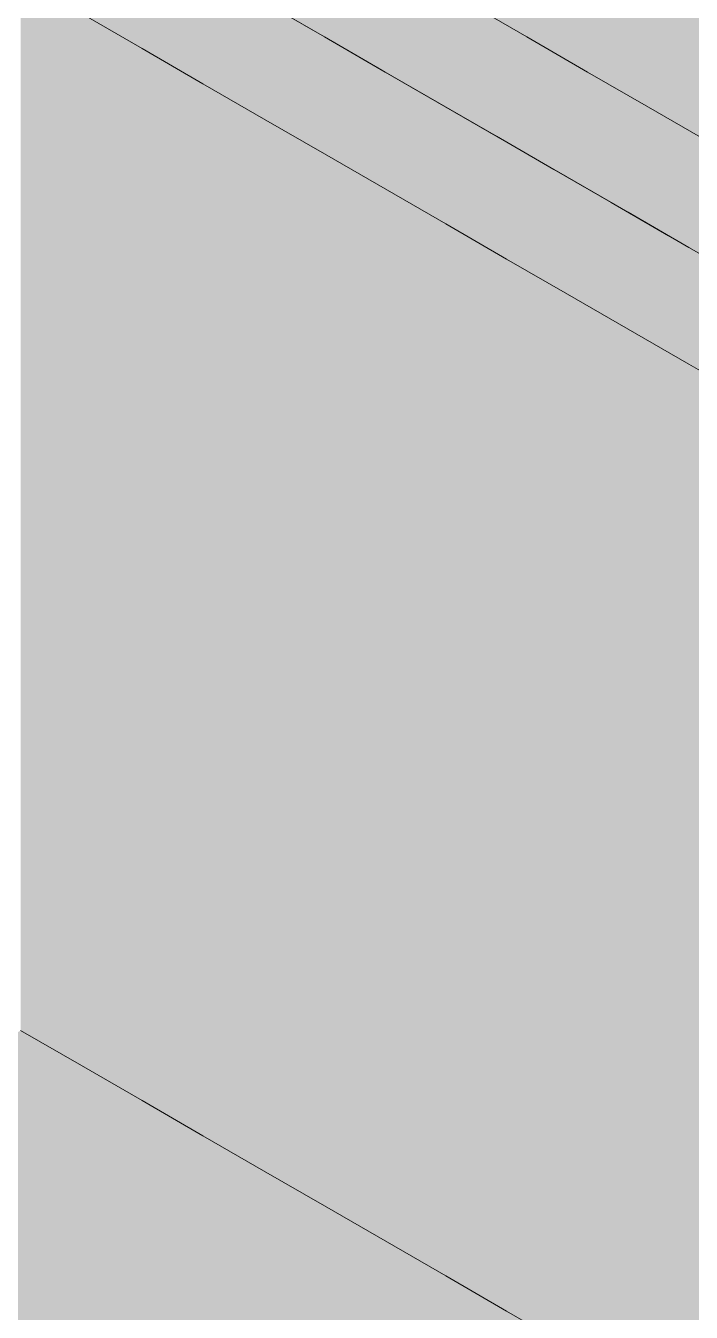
# Model space of a CAD drawing. Header units: metres. Extents: x 0 to 8.41, y 0 to 5.94.
# Drawn here: x 1.661 to 1.946, y 3.984 to 4.535 of the extents above; entities that cross this region are included whole.
import ezdxf

# ---------------------------------------------------------------- set-up
doc = ezdxf.new("R2010")
doc.units = ezdxf.units.M
doc.header["$LTSCALE"] = 0.25
doc.layers.add('ISO-3D', color=7, linetype='CONTINUOUS', lineweight=13)
doc.layers.add('ISO-3D-ARISTAS', color=250, linetype='CONTINUOUS', lineweight=13)

msp = doc.modelspace()

# ---------------------------------------------------------------- linework, layer by layer
at = {"layer": 'ISO-3D', "true_color": 0x9e9d98}
for points in [[(1.73672, 4.53333), (1.71074, 4.54833), (1.73672, 4.56), (1.71074, 4.575)], [(1.87529, 4.53), (1.84931, 4.545), (1.87529, 4.555), (1.84931, 4.57)], [(1.71074, 4.52167), (1.68476, 4.53667), (1.71074, 4.54833), (1.68476, 4.56333)], [(1.92725, 4.525), (1.90127, 4.54), (1.92725, 4.55), (1.90127, 4.565)], [(1.76271, 4.51833), (1.73672, 4.53333), (1.76271, 4.545), (1.73672, 4.56)], [(1.68476, 4.51187), (1.65878, 4.52687), (1.68476, 4.54), (1.65878, 4.555)], [(1.68476, 4.51), (1.65878, 4.525), (1.68476, 4.53667), (1.65878, 4.55167)], [(1.90127, 4.515), (1.87529, 4.53), (1.90127, 4.54), (1.87529, 4.555)], [(1.73672, 4.50667), (1.71074, 4.52167), (1.73672, 4.53333), (1.71074, 4.54833)], [(1.95323, 4.51), (1.92725, 4.525), (1.95323, 4.535), (1.92725, 4.55)], [(1.78869, 4.50333), (1.76271, 4.51833), (1.78869, 4.53), (1.76271, 4.545)], [(1.71074, 4.49687), (1.68476, 4.51187), (1.71074, 4.525), (1.68476, 4.54)], [(1.71074, 4.495), (1.68476, 4.51), (1.71074, 4.52167), (1.68476, 4.53667)], [(1.92725, 4.5), (1.90127, 4.515), (1.92725, 4.525), (1.90127, 4.54)], [(1.76271, 4.49167), (1.73672, 4.50667), (1.76271, 4.51833), (1.73672, 4.53333)], [(1.81467, 4.48833), (1.78869, 4.50333), (1.81467, 4.515), (1.78869, 4.53)], [(1.68476, 4.48375), (1.65878, 4.49875), (1.68476, 4.51187), (1.65878, 4.52687)], [(1.68476, 4.49), (1.65878, 4.505), (1.68476, 4.51), (1.65878, 4.525)], [(1.73672, 4.48187), (1.71074, 4.49687), (1.73672, 4.51), (1.71074, 4.525)], [(1.95323, 4.485), (1.92725, 4.5), (1.95323, 4.51), (1.92725, 4.525)], [(1.73672, 4.48), (1.71074, 4.495), (1.73672, 4.50667), (1.71074, 4.52167)], [(1.78869, 4.47667), (1.76271, 4.49167), (1.78869, 4.50333), (1.76271, 4.51833)], [(1.84065, 4.47333), (1.81467, 4.48833), (1.84065, 4.5), (1.81467, 4.515)], [(1.71074, 4.46875), (1.68476, 4.48375), (1.71074, 4.49687), (1.68476, 4.51187)], [(1.71074, 4.475), (1.68476, 4.49), (1.71074, 4.495), (1.68476, 4.51)], [(1.76271, 4.46687), (1.73672, 4.48187), (1.76271, 4.495), (1.73672, 4.51)], [(1.68476, 4.46105), (1.65878, 4.47605), (1.68476, 4.49), (1.65878, 4.505)], [(1.76271, 4.465), (1.73672, 4.48), (1.76271, 4.49167), (1.73672, 4.50667)], [(1.81467, 4.46167), (1.78869, 4.47667), (1.81467, 4.48833), (1.78869, 4.50333)], [(1.68476, 4.45562), (1.65878, 4.47063), (1.68476, 4.48375), (1.65878, 4.49875)], [(1.73672, 4.45375), (1.71074, 4.46875), (1.73672, 4.48187), (1.71074, 4.49687)], [(1.86663, 4.45833), (1.84065, 4.47333), (1.86663, 4.485), (1.84065, 4.5)], [(1.73672, 4.46), (1.71074, 4.475), (1.73672, 4.48), (1.71074, 4.495)], [(1.78869, 4.45187), (1.76271, 4.46687), (1.78869, 4.48), (1.76271, 4.495)], [(1.78869, 4.45), (1.76271, 4.465), (1.78869, 4.47667), (1.76271, 4.49167)], [(1.71074, 4.44605), (1.68476, 4.46105), (1.71074, 4.475), (1.68476, 4.49)], [(1.84065, 4.44667), (1.81467, 4.46167), (1.84065, 4.47333), (1.81467, 4.48833)], [(1.71074, 4.44062), (1.68476, 4.45562), (1.71074, 4.46875), (1.68476, 4.48375)], [(1.76271, 4.43875), (1.73672, 4.45375), (1.76271, 4.46687), (1.73672, 4.48187)], [(1.76271, 4.445), (1.73672, 4.46), (1.76271, 4.465), (1.73672, 4.48)], [(1.81467, 4.43687), (1.78869, 4.45187), (1.81467, 4.465), (1.78869, 4.48)], [(1.89261, 4.44333), (1.86663, 4.45833), (1.89261, 4.47), (1.86663, 4.485)], [(1.68476, 4.43211), (1.65878, 4.44711), (1.68476, 4.46105), (1.65878, 4.47605)], [(1.73672, 4.43105), (1.71074, 4.44605), (1.73672, 4.46), (1.71074, 4.475)], [(1.81467, 4.435), (1.78869, 4.45), (1.81467, 4.46167), (1.78869, 4.47667)], [(1.68476, 4.4275), (1.65878, 4.4425), (1.68476, 4.45562), (1.65878, 4.47063)], [(1.73672, 4.42563), (1.71074, 4.44062), (1.73672, 4.45375), (1.71074, 4.46875)], [(1.86663, 4.43167), (1.84065, 4.44667), (1.86663, 4.45833), (1.84065, 4.47333)], [(1.91859, 4.42833), (1.89261, 4.44333), (1.91859, 4.455), (1.89261, 4.47)], [(1.78869, 4.42375), (1.76271, 4.43875), (1.78869, 4.45187), (1.76271, 4.46687)], [(1.78869, 4.43), (1.76271, 4.445), (1.78869, 4.45), (1.76271, 4.465)], [(1.84065, 4.42188), (1.81467, 4.43687), (1.84065, 4.45), (1.81467, 4.465)], [(1.71074, 4.41711), (1.68476, 4.43211), (1.71074, 4.44605), (1.68476, 4.46105)], [(1.76271, 4.41605), (1.73672, 4.43105), (1.76271, 4.445), (1.73672, 4.46)], [(1.84065, 4.42), (1.81467, 4.435), (1.84065, 4.44667), (1.81467, 4.46167)], [(1.89261, 4.41667), (1.86663, 4.43167), (1.89261, 4.44333), (1.86663, 4.45833)], [(1.71074, 4.4125), (1.68476, 4.4275), (1.71074, 4.44062), (1.68476, 4.45562)], [(1.76271, 4.41062), (1.73672, 4.42563), (1.76271, 4.43875), (1.73672, 4.45375)], [(1.94457, 4.41333), (1.91859, 4.42833), (1.94457, 4.44), (1.91859, 4.455)], [(1.68476, 4.40316), (1.65878, 4.41816), (1.68476, 4.43211), (1.65878, 4.44711)], [(1.81467, 4.40875), (1.78869, 4.42375), (1.81467, 4.43687), (1.78869, 4.45187)], [(1.81467, 4.415), (1.78869, 4.43), (1.81467, 4.435), (1.78869, 4.45)], [(1.86663, 4.40687), (1.84065, 4.42188), (1.86663, 4.435), (1.84065, 4.45)], [(1.86663, 4.405), (1.84065, 4.42), (1.86663, 4.43167), (1.84065, 4.44667)], [(1.68476, 4.39938), (1.65878, 4.41437), (1.68476, 4.4275), (1.65878, 4.4425)], [(1.73672, 4.40211), (1.71074, 4.41711), (1.73672, 4.43105), (1.71074, 4.44605)], [(1.78869, 4.40105), (1.76271, 4.41605), (1.78869, 4.43), (1.76271, 4.445)], [(1.91859, 4.40167), (1.89261, 4.41667), (1.91859, 4.42833), (1.89261, 4.44333)], [(1.73672, 4.3975), (1.71074, 4.4125), (1.73672, 4.42563), (1.71074, 4.44062)], [(1.78869, 4.39562), (1.76271, 4.41062), (1.78869, 4.42375), (1.76271, 4.43875)], [(1.84065, 4.39375), (1.81467, 4.40875), (1.84065, 4.42188), (1.81467, 4.43687)], [(1.97055, 4.39833), (1.94457, 4.41333), (1.97055, 4.425), (1.94457, 4.44)], [(1.71074, 4.38816), (1.68476, 4.40316), (1.71074, 4.41711), (1.68476, 4.43211)], [(1.76271, 4.38711), (1.73672, 4.40211), (1.76271, 4.41605), (1.73672, 4.43105)], [(1.84065, 4.4), (1.81467, 4.415), (1.84065, 4.42), (1.81467, 4.435)], [(1.89261, 4.39187), (1.86663, 4.40687), (1.89261, 4.42), (1.86663, 4.435)], [(1.89261, 4.39), (1.86663, 4.405), (1.89261, 4.41667), (1.86663, 4.43167)], [(1.71074, 4.38437), (1.68476, 4.39938), (1.71074, 4.4125), (1.68476, 4.4275)], [(1.76271, 4.3825), (1.73672, 4.3975), (1.76271, 4.41062), (1.73672, 4.42563)], [(1.81467, 4.38605), (1.78869, 4.40105), (1.81467, 4.415), (1.78869, 4.43)], [(1.94457, 4.38667), (1.91859, 4.40167), (1.94457, 4.41333), (1.91859, 4.42833)], [(1.81467, 4.38062), (1.78869, 4.39562), (1.81467, 4.40875), (1.78869, 4.42375)], [(1.86663, 4.37875), (1.84065, 4.39375), (1.86663, 4.40687), (1.84065, 4.42188)], [(1.86663, 4.385), (1.84065, 4.4), (1.86663, 4.405), (1.84065, 4.42)], [(1.91859, 4.37688), (1.89261, 4.39187), (1.91859, 4.405), (1.89261, 4.42)], [(1.68476, 4.37421), (1.65878, 4.38921), (1.68476, 4.40316), (1.65878, 4.41816)], [(1.68476, 4.37125), (1.65878, 4.38625), (1.68476, 4.39938), (1.65878, 4.41437)], [(1.73672, 4.37316), (1.71074, 4.38816), (1.73672, 4.40211), (1.71074, 4.41711)], [(1.78869, 4.37211), (1.76271, 4.38711), (1.78869, 4.40105), (1.76271, 4.41605)], [(1.84065, 4.37105), (1.81467, 4.38605), (1.84065, 4.4), (1.81467, 4.415)], [(1.91859, 4.375), (1.89261, 4.39), (1.91859, 4.40167), (1.89261, 4.41667)], [(1.73672, 4.36937), (1.71074, 4.38437), (1.73672, 4.3975), (1.71074, 4.4125)], [(1.78869, 4.3675), (1.76271, 4.3825), (1.78869, 4.39562), (1.76271, 4.41062)], [(1.84065, 4.36562), (1.81467, 4.38062), (1.84065, 4.39375), (1.81467, 4.40875)], [(1.97055, 4.37167), (1.94457, 4.38667), (1.97055, 4.39833), (1.94457, 4.41333)], [(1.71074, 4.35921), (1.68476, 4.37421), (1.71074, 4.38816), (1.68476, 4.40316)], [(1.89261, 4.36375), (1.86663, 4.37875), (1.89261, 4.39187), (1.86663, 4.40687)], [(1.89261, 4.37), (1.86663, 4.385), (1.89261, 4.39), (1.86663, 4.405)], [(1.94457, 4.36187), (1.91859, 4.37688), (1.94457, 4.39), (1.91859, 4.405)], [(1.71074, 4.35625), (1.68476, 4.37125), (1.71074, 4.38437), (1.68476, 4.39938)], [(1.76271, 4.35816), (1.73672, 4.37316), (1.76271, 4.38711), (1.73672, 4.40211)], [(1.76271, 4.35438), (1.73672, 4.36937), (1.76271, 4.3825), (1.73672, 4.3975)], [(1.81467, 4.35711), (1.78869, 4.37211), (1.81467, 4.38605), (1.78869, 4.40105)], [(1.86663, 4.35605), (1.84065, 4.37105), (1.86663, 4.385), (1.84065, 4.4)], [(1.94457, 4.36), (1.91859, 4.375), (1.94457, 4.38667), (1.91859, 4.40167)], [(1.81467, 4.3525), (1.78869, 4.3675), (1.81467, 4.38062), (1.78869, 4.39562)], [(1.86663, 4.35062), (1.84065, 4.36562), (1.86663, 4.37875), (1.84065, 4.39375)], [(1.91859, 4.34875), (1.89261, 4.36375), (1.91859, 4.37688), (1.89261, 4.39187)], [(1.68476, 4.34526), (1.65878, 4.36026), (1.68476, 4.37421), (1.65878, 4.38921)], [(1.68476, 4.34312), (1.65878, 4.35812), (1.68476, 4.37125), (1.65878, 4.38625)], [(1.73672, 4.34421), (1.71074, 4.35921), (1.73672, 4.37316), (1.71074, 4.38816)], [(1.78869, 4.34316), (1.76271, 4.35816), (1.78869, 4.37211), (1.76271, 4.38711)], [(1.91859, 4.355), (1.89261, 4.37), (1.91859, 4.375), (1.89261, 4.39)], [(1.97055, 4.34687), (1.94457, 4.36187), (1.97055, 4.375), (1.94457, 4.39)], [(1.97055, 4.345), (1.94457, 4.36), (1.97055, 4.37167), (1.94457, 4.38667)], [(1.73672, 4.34125), (1.71074, 4.35625), (1.73672, 4.36937), (1.71074, 4.38437)], [(1.78869, 4.33937), (1.76271, 4.35438), (1.78869, 4.3675), (1.76271, 4.3825)], [(1.84065, 4.34211), (1.81467, 4.35711), (1.84065, 4.37105), (1.81467, 4.38605)], [(1.84065, 4.3375), (1.81467, 4.3525), (1.84065, 4.36562), (1.81467, 4.38062)], [(1.89261, 4.34105), (1.86663, 4.35605), (1.89261, 4.37), (1.86663, 4.385)], [(1.89261, 4.33562), (1.86663, 4.35062), (1.89261, 4.36375), (1.86663, 4.37875)], [(1.94457, 4.33375), (1.91859, 4.34875), (1.94457, 4.36187), (1.91859, 4.37688)], [(1.71074, 4.33026), (1.68476, 4.34526), (1.71074, 4.35921), (1.68476, 4.37421)], [(1.71074, 4.32812), (1.68476, 4.34312), (1.71074, 4.35625), (1.68476, 4.37125)], [(1.76271, 4.32921), (1.73672, 4.34421), (1.76271, 4.35816), (1.73672, 4.37316)], [(1.81467, 4.32816), (1.78869, 4.34316), (1.81467, 4.35711), (1.78869, 4.37211)], [(1.86663, 4.32711), (1.84065, 4.34211), (1.86663, 4.35605), (1.84065, 4.37105)], [(1.91859, 4.32605), (1.89261, 4.34105), (1.91859, 4.355), (1.89261, 4.37)], [(1.94457, 4.34), (1.91859, 4.355), (1.94457, 4.36), (1.91859, 4.375)], [(1.76271, 4.32625), (1.73672, 4.34125), (1.76271, 4.35438), (1.73672, 4.36937)], [(1.81467, 4.32437), (1.78869, 4.33937), (1.81467, 4.3525), (1.78869, 4.3675)], [(1.86663, 4.3225), (1.84065, 4.3375), (1.86663, 4.35062), (1.84065, 4.36562)], [(1.68476, 4.31632), (1.65878, 4.33132), (1.68476, 4.34526), (1.65878, 4.36026)], [(1.73672, 4.31526), (1.71074, 4.33026), (1.73672, 4.34421), (1.71074, 4.35921)], [(1.91859, 4.32062), (1.89261, 4.33562), (1.91859, 4.34875), (1.89261, 4.36375)], [(1.97055, 4.31875), (1.94457, 4.33375), (1.97055, 4.34687), (1.94457, 4.36187)], [(1.97055, 4.325), (1.94457, 4.34), (1.97055, 4.345), (1.94457, 4.36)], [(1.68476, 4.315), (1.65878, 4.33), (1.68476, 4.34312), (1.65878, 4.35812)], [(1.73672, 4.31312), (1.71074, 4.32812), (1.73672, 4.34125), (1.71074, 4.35625)], [(1.78869, 4.31421), (1.76271, 4.32921), (1.78869, 4.34316), (1.76271, 4.35816)], [(1.78869, 4.31125), (1.76271, 4.32625), (1.78869, 4.33937), (1.76271, 4.35438)], [(1.84065, 4.31316), (1.81467, 4.32816), (1.84065, 4.34211), (1.81467, 4.35711)], [(1.89261, 4.31211), (1.86663, 4.32711), (1.89261, 4.34105), (1.86663, 4.35605)], [(1.94457, 4.31105), (1.91859, 4.32605), (1.94457, 4.34), (1.91859, 4.355)], [(1.84065, 4.30937), (1.81467, 4.32437), (1.84065, 4.3375), (1.81467, 4.3525)], [(1.89261, 4.3075), (1.86663, 4.3225), (1.89261, 4.33562), (1.86663, 4.35062)], [(1.94457, 4.30563), (1.91859, 4.32062), (1.94457, 4.33375), (1.91859, 4.34875)], [(1.71074, 4.30132), (1.68476, 4.31632), (1.71074, 4.33026), (1.68476, 4.34526)], [(1.71074, 4.3), (1.68476, 4.315), (1.71074, 4.32812), (1.68476, 4.34312)], [(1.76271, 4.30026), (1.73672, 4.31526), (1.76271, 4.32921), (1.73672, 4.34421)], [(1.81467, 4.29921), (1.78869, 4.31421), (1.81467, 4.32816), (1.78869, 4.34316)], [(1.86663, 4.29816), (1.84065, 4.31316), (1.86663, 4.32711), (1.84065, 4.34211)], [(1.76271, 4.29812), (1.73672, 4.31312), (1.76271, 4.32625), (1.73672, 4.34125)], [(1.81467, 4.29625), (1.78869, 4.31125), (1.81467, 4.32437), (1.78869, 4.33937)], [(1.86663, 4.29437), (1.84065, 4.30937), (1.86663, 4.3225), (1.84065, 4.3375)], [(1.91859, 4.29711), (1.89261, 4.31211), (1.91859, 4.32605), (1.89261, 4.34105)], [(1.97055, 4.29605), (1.94457, 4.31105), (1.97055, 4.325), (1.94457, 4.34)], [(1.68476, 4.28737), (1.65878, 4.30237), (1.68476, 4.31632), (1.65878, 4.33132)], [(1.91859, 4.2925), (1.89261, 4.3075), (1.91859, 4.32062), (1.89261, 4.33562)], [(1.97055, 4.29062), (1.94457, 4.30563), (1.97055, 4.31875), (1.94457, 4.33375)], [(1.68476, 4.28687), (1.65878, 4.30187), (1.68476, 4.315), (1.65878, 4.33)], [(1.73672, 4.28632), (1.71074, 4.30132), (1.73672, 4.31526), (1.71074, 4.33026)], [(1.73672, 4.285), (1.71074, 4.3), (1.73672, 4.31312), (1.71074, 4.32812)], [(1.78869, 4.28526), (1.76271, 4.30026), (1.78869, 4.31421), (1.76271, 4.32921)], [(1.78869, 4.28313), (1.76271, 4.29812), (1.78869, 4.31125), (1.76271, 4.32625)], [(1.84065, 4.28421), (1.81467, 4.29921), (1.84065, 4.31316), (1.81467, 4.32816)], [(1.89261, 4.28316), (1.86663, 4.29816), (1.89261, 4.31211), (1.86663, 4.32711)], [(1.94457, 4.28211), (1.91859, 4.29711), (1.94457, 4.31105), (1.91859, 4.32605)], [(1.84065, 4.28125), (1.81467, 4.29625), (1.84065, 4.30937), (1.81467, 4.32437)], [(1.89261, 4.27937), (1.86663, 4.29437), (1.89261, 4.3075), (1.86663, 4.3225)], [(1.94457, 4.2775), (1.91859, 4.2925), (1.94457, 4.30563), (1.91859, 4.32062)], [(1.71074, 4.27237), (1.68476, 4.28737), (1.71074, 4.30132), (1.68476, 4.31632)], [(1.71074, 4.27187), (1.68476, 4.28687), (1.71074, 4.3), (1.68476, 4.315)], [(1.76271, 4.27132), (1.73672, 4.28632), (1.76271, 4.30026), (1.73672, 4.31526)], [(1.76271, 4.27), (1.73672, 4.285), (1.76271, 4.29812), (1.73672, 4.31312)], [(1.81467, 4.27026), (1.78869, 4.28526), (1.81467, 4.29921), (1.78869, 4.31421)], [(1.81467, 4.26812), (1.78869, 4.28313), (1.81467, 4.29625), (1.78869, 4.31125)], [(1.86663, 4.26921), (1.84065, 4.28421), (1.86663, 4.29816), (1.84065, 4.31316)], [(1.86663, 4.26625), (1.84065, 4.28125), (1.86663, 4.29437), (1.84065, 4.30937)], [(1.91859, 4.26816), (1.89261, 4.28316), (1.91859, 4.29711), (1.89261, 4.31211)], [(1.97055, 4.26711), (1.94457, 4.28211), (1.97055, 4.29605), (1.94457, 4.31105)], [(1.91859, 4.26437), (1.89261, 4.27937), (1.91859, 4.2925), (1.89261, 4.3075)], [(1.97055, 4.2625), (1.94457, 4.2775), (1.97055, 4.29062), (1.94457, 4.30563)], [(1.68476, 4.25842), (1.65878, 4.27342), (1.68476, 4.28737), (1.65878, 4.30237)], [(1.68476, 4.25875), (1.65878, 4.27375), (1.68476, 4.28687), (1.65878, 4.30187)], [(1.73672, 4.25737), (1.71074, 4.27237), (1.73672, 4.28632), (1.71074, 4.30132)], [(1.73672, 4.25687), (1.71074, 4.27187), (1.73672, 4.285), (1.71074, 4.3)], [(1.78869, 4.25632), (1.76271, 4.27132), (1.78869, 4.28526), (1.76271, 4.30026)], [(1.78869, 4.255), (1.76271, 4.27), (1.78869, 4.28313), (1.76271, 4.29812)], [(1.84065, 4.25526), (1.81467, 4.27026), (1.84065, 4.28421), (1.81467, 4.29921)], [(1.89261, 4.25421), (1.86663, 4.26921), (1.89261, 4.28316), (1.86663, 4.29816)], [(1.84065, 4.25312), (1.81467, 4.26812), (1.84065, 4.28125), (1.81467, 4.29625)], [(1.89261, 4.25125), (1.86663, 4.26625), (1.89261, 4.27937), (1.86663, 4.29437)], [(1.94457, 4.25316), (1.91859, 4.26816), (1.94457, 4.28211), (1.91859, 4.29711)], [(1.71074, 4.24342), (1.68476, 4.25842), (1.71074, 4.27237), (1.68476, 4.28737)], [(1.94457, 4.24937), (1.91859, 4.26437), (1.94457, 4.2775), (1.91859, 4.2925)], [(1.71074, 4.24375), (1.68476, 4.25875), (1.71074, 4.27187), (1.68476, 4.28687)], [(1.76271, 4.24237), (1.73672, 4.25737), (1.76271, 4.27132), (1.73672, 4.28632)], [(1.76271, 4.24187), (1.73672, 4.25687), (1.76271, 4.27), (1.73672, 4.285)], [(1.81467, 4.24132), (1.78869, 4.25632), (1.81467, 4.27026), (1.78869, 4.28526)], [(1.81467, 4.24), (1.78869, 4.255), (1.81467, 4.26812), (1.78869, 4.28313)], [(1.86663, 4.24026), (1.84065, 4.25526), (1.86663, 4.26921), (1.84065, 4.28421)], [(1.91859, 4.23921), (1.89261, 4.25421), (1.91859, 4.26816), (1.89261, 4.28316)], [(1.97055, 4.23816), (1.94457, 4.25316), (1.97055, 4.26711), (1.94457, 4.28211)], [(1.86663, 4.23813), (1.84065, 4.25312), (1.86663, 4.26625), (1.84065, 4.28125)], [(1.91859, 4.23625), (1.89261, 4.25125), (1.91859, 4.26437), (1.89261, 4.27937)], [(1.97055, 4.23438), (1.94457, 4.24937), (1.97055, 4.2625), (1.94457, 4.2775)], [(1.68476, 4.23062), (1.65878, 4.24562), (1.68476, 4.25875), (1.65878, 4.27375)], [(1.68476, 4.22947), (1.65878, 4.24447), (1.68476, 4.25842), (1.65878, 4.27342)], [(1.73672, 4.22842), (1.71074, 4.24342), (1.73672, 4.25737), (1.71074, 4.27237)], [(1.73672, 4.22875), (1.71074, 4.24375), (1.73672, 4.25687), (1.71074, 4.27187)], [(1.78869, 4.22737), (1.76271, 4.24237), (1.78869, 4.25632), (1.76271, 4.27132)], [(1.78869, 4.22687), (1.76271, 4.24187), (1.78869, 4.255), (1.76271, 4.27)], [(1.84065, 4.22632), (1.81467, 4.24132), (1.84065, 4.25526), (1.81467, 4.27026)], [(1.84065, 4.225), (1.81467, 4.24), (1.84065, 4.25312), (1.81467, 4.26812)], [(1.89261, 4.22526), (1.86663, 4.24026), (1.89261, 4.25421), (1.86663, 4.26921)], [(1.89261, 4.22312), (1.86663, 4.23813), (1.89261, 4.25125), (1.86663, 4.26625)], [(1.94457, 4.22421), (1.91859, 4.23921), (1.94457, 4.25316), (1.91859, 4.26816)], [(1.94457, 4.22125), (1.91859, 4.23625), (1.94457, 4.24937), (1.91859, 4.26437)], [(1.71074, 4.21562), (1.68476, 4.23062), (1.71074, 4.24375), (1.68476, 4.25875)], [(1.71074, 4.21447), (1.68476, 4.22947), (1.71074, 4.24342), (1.68476, 4.25842)], [(1.76271, 4.21342), (1.73672, 4.22842), (1.76271, 4.24237), (1.73672, 4.25737)], [(1.76271, 4.21375), (1.73672, 4.22875), (1.76271, 4.24187), (1.73672, 4.25687)], [(1.81467, 4.21237), (1.78869, 4.22737), (1.81467, 4.24132), (1.78869, 4.25632)], [(1.81467, 4.21188), (1.78869, 4.22687), (1.81467, 4.24), (1.78869, 4.255)], [(1.86663, 4.21132), (1.84065, 4.22632), (1.86663, 4.24026), (1.84065, 4.25526)], [(1.91859, 4.21026), (1.89261, 4.22526), (1.91859, 4.23921), (1.89261, 4.25421)], [(1.86663, 4.21), (1.84065, 4.225), (1.86663, 4.23813), (1.84065, 4.25312)], [(1.91859, 4.20812), (1.89261, 4.22312), (1.91859, 4.23625), (1.89261, 4.25125)], [(1.97055, 4.20921), (1.94457, 4.22421), (1.97055, 4.23816), (1.94457, 4.25316)], [(1.97055, 4.20625), (1.94457, 4.22125), (1.97055, 4.23438), (1.94457, 4.24937)], [(1.68476, 4.2025), (1.65878, 4.2175), (1.68476, 4.23062), (1.65878, 4.24562)], [(1.68476, 4.20053), (1.65878, 4.21553), (1.68476, 4.22947), (1.65878, 4.24447)], [(1.73672, 4.20062), (1.71074, 4.21562), (1.73672, 4.22875), (1.71074, 4.24375)], [(1.73672, 4.19947), (1.71074, 4.21447), (1.73672, 4.22842), (1.71074, 4.24342)], [(1.78869, 4.19842), (1.76271, 4.21342), (1.78869, 4.22737), (1.76271, 4.24237)], [(1.78869, 4.19875), (1.76271, 4.21375), (1.78869, 4.22687), (1.76271, 4.24187)], [(1.84065, 4.19737), (1.81467, 4.21237), (1.84065, 4.22632), (1.81467, 4.24132)], [(1.84065, 4.19687), (1.81467, 4.21188), (1.84065, 4.225), (1.81467, 4.24)], [(1.89261, 4.19632), (1.86663, 4.21132), (1.89261, 4.22526), (1.86663, 4.24026)], [(1.89261, 4.195), (1.86663, 4.21), (1.89261, 4.22312), (1.86663, 4.23813)], [(1.94457, 4.19526), (1.91859, 4.21026), (1.94457, 4.22421), (1.91859, 4.23921)], [(1.94457, 4.19312), (1.91859, 4.20812), (1.94457, 4.22125), (1.91859, 4.23625)], [(1.71074, 4.1875), (1.68476, 4.2025), (1.71074, 4.21562), (1.68476, 4.23062)], [(1.71074, 4.18553), (1.68476, 4.20053), (1.71074, 4.21447), (1.68476, 4.22947)], [(1.76271, 4.18562), (1.73672, 4.20062), (1.76271, 4.21375), (1.73672, 4.22875)], [(1.76271, 4.18447), (1.73672, 4.19947), (1.76271, 4.21342), (1.73672, 4.22842)], [(1.81467, 4.18342), (1.78869, 4.19842), (1.81467, 4.21237), (1.78869, 4.22737)], [(1.81467, 4.18375), (1.78869, 4.19875), (1.81467, 4.21188), (1.78869, 4.22687)], [(1.86663, 4.18237), (1.84065, 4.19737), (1.86663, 4.21132), (1.84065, 4.22632)], [(1.86663, 4.18187), (1.84065, 4.19687), (1.86663, 4.21), (1.84065, 4.225)], [(1.91859, 4.18132), (1.89261, 4.19632), (1.91859, 4.21026), (1.89261, 4.22526)], [(1.91859, 4.18), (1.89261, 4.195), (1.91859, 4.20812), (1.89261, 4.22312)], [(1.97055, 4.18026), (1.94457, 4.19526), (1.97055, 4.20921), (1.94457, 4.22421)], [(1.97055, 4.17812), (1.94457, 4.19312), (1.97055, 4.20625), (1.94457, 4.22125)], [(1.68476, 4.17437), (1.65878, 4.18938), (1.68476, 4.2025), (1.65878, 4.2175)], [(1.68476, 4.17158), (1.65878, 4.18658), (1.68476, 4.20053), (1.65878, 4.21553)], [(1.73672, 4.1725), (1.71074, 4.1875), (1.73672, 4.20062), (1.71074, 4.21562)], [(1.73672, 4.17053), (1.71074, 4.18553), (1.73672, 4.19947), (1.71074, 4.21447)], [(1.78869, 4.17062), (1.76271, 4.18562), (1.78869, 4.19875), (1.76271, 4.21375)], [(1.78869, 4.16947), (1.76271, 4.18447), (1.78869, 4.19842), (1.76271, 4.21342)], [(1.84065, 4.16842), (1.81467, 4.18342), (1.84065, 4.19737), (1.81467, 4.21237)], [(1.84065, 4.16875), (1.81467, 4.18375), (1.84065, 4.19687), (1.81467, 4.21188)], [(1.89261, 4.16737), (1.86663, 4.18237), (1.89261, 4.19632), (1.86663, 4.21132)], [(1.94457, 4.16632), (1.91859, 4.18132), (1.94457, 4.19526), (1.91859, 4.21026)], [(1.89261, 4.16688), (1.86663, 4.18187), (1.89261, 4.195), (1.86663, 4.21)], [(1.94457, 4.165), (1.91859, 4.18), (1.94457, 4.19312), (1.91859, 4.20812)], [(1.71074, 4.15937), (1.68476, 4.17437), (1.71074, 4.1875), (1.68476, 4.2025)], [(1.71074, 4.15658), (1.68476, 4.17158), (1.71074, 4.18553), (1.68476, 4.20053)], [(1.76271, 4.1575), (1.73672, 4.1725), (1.76271, 4.18562), (1.73672, 4.20062)], [(1.76271, 4.15553), (1.73672, 4.17053), (1.76271, 4.18447), (1.73672, 4.19947)], [(1.81467, 4.15562), (1.78869, 4.17062), (1.81467, 4.18375), (1.78869, 4.19875)], [(1.81467, 4.15447), (1.78869, 4.16947), (1.81467, 4.18342), (1.78869, 4.19842)], [(1.86663, 4.15342), (1.84065, 4.16842), (1.86663, 4.18237), (1.84065, 4.19737)], [(1.86663, 4.15375), (1.84065, 4.16875), (1.86663, 4.18187), (1.84065, 4.19687)], [(1.91859, 4.15237), (1.89261, 4.16737), (1.91859, 4.18132), (1.89261, 4.19632)], [(1.91859, 4.15187), (1.89261, 4.16688), (1.91859, 4.18), (1.89261, 4.195)], [(1.97055, 4.15132), (1.94457, 4.16632), (1.97055, 4.18026), (1.94457, 4.19526)], [(1.68476, 4.14625), (1.65878, 4.16125), (1.68476, 4.17437), (1.65878, 4.18938)], [(1.97055, 4.15), (1.94457, 4.165), (1.97055, 4.17812), (1.94457, 4.19312)], [(1.68476, 4.14263), (1.65878, 4.15763), (1.68476, 4.17158), (1.65878, 4.18658)], [(1.73672, 4.14438), (1.71074, 4.15937), (1.73672, 4.1725), (1.71074, 4.1875)], [(1.73672, 4.14158), (1.71074, 4.15658), (1.73672, 4.17053), (1.71074, 4.18553)], [(1.78869, 4.1425), (1.76271, 4.1575), (1.78869, 4.17062), (1.76271, 4.18562)], [(1.78869, 4.14053), (1.76271, 4.15553), (1.78869, 4.16947), (1.76271, 4.18447)], [(1.84065, 4.14062), (1.81467, 4.15562), (1.84065, 4.16875), (1.81467, 4.18375)], [(1.84065, 4.13947), (1.81467, 4.15447), (1.84065, 4.16842), (1.81467, 4.18342)], [(1.89261, 4.13842), (1.86663, 4.15342), (1.89261, 4.16737), (1.86663, 4.18237)], [(1.89261, 4.13875), (1.86663, 4.15375), (1.89261, 4.16688), (1.86663, 4.18187)], [(1.94457, 4.13737), (1.91859, 4.15237), (1.94457, 4.16632), (1.91859, 4.18132)], [(1.94457, 4.13687), (1.91859, 4.15187), (1.94457, 4.165), (1.91859, 4.18)], [(1.71074, 4.13125), (1.68476, 4.14625), (1.71074, 4.15937), (1.68476, 4.17437)], [(1.71074, 4.12763), (1.68476, 4.14263), (1.71074, 4.15658), (1.68476, 4.17158)], [(1.76271, 4.12937), (1.73672, 4.14438), (1.76271, 4.1575), (1.73672, 4.1725)], [(1.76271, 4.12658), (1.73672, 4.14158), (1.76271, 4.15553), (1.73672, 4.17053)], [(1.81467, 4.1275), (1.78869, 4.1425), (1.81467, 4.15562), (1.78869, 4.17062)], [(1.81467, 4.12553), (1.78869, 4.14053), (1.81467, 4.15447), (1.78869, 4.16947)], [(1.86663, 4.12562), (1.84065, 4.14062), (1.86663, 4.15375), (1.84065, 4.16875)], [(1.86663, 4.12447), (1.84065, 4.13947), (1.86663, 4.15342), (1.84065, 4.16842)], [(1.91859, 4.12342), (1.89261, 4.13842), (1.91859, 4.15237), (1.89261, 4.16737)], [(1.91859, 4.12375), (1.89261, 4.13875), (1.91859, 4.15187), (1.89261, 4.16688)], [(1.97055, 4.12237), (1.94457, 4.13737), (1.97055, 4.15132), (1.94457, 4.16632)], [(1.68476, 4.11812), (1.65878, 4.13312), (1.68476, 4.14625), (1.65878, 4.16125)], [(1.97055, 4.12187), (1.94457, 4.13687), (1.97055, 4.15), (1.94457, 4.165)], [(1.68476, 4.11368), (1.65878, 4.12868), (1.68476, 4.14263), (1.65878, 4.15763)], [(1.73672, 4.11625), (1.71074, 4.13125), (1.73672, 4.14438), (1.71074, 4.15937)], [(1.73672, 4.11263), (1.71074, 4.12763), (1.73672, 4.14158), (1.71074, 4.15658)], [(1.78869, 4.11437), (1.76271, 4.12937), (1.78869, 4.1425), (1.76271, 4.1575)], [(1.78869, 4.11158), (1.76271, 4.12658), (1.78869, 4.14053), (1.76271, 4.15553)], [(1.84065, 4.1125), (1.81467, 4.1275), (1.84065, 4.14062), (1.81467, 4.15562)], [(1.84065, 4.11053), (1.81467, 4.12553), (1.84065, 4.13947), (1.81467, 4.15447)], [(1.89261, 4.11062), (1.86663, 4.12562), (1.89261, 4.13875), (1.86663, 4.15375)], [(1.89261, 4.10947), (1.86663, 4.12447), (1.89261, 4.13842), (1.86663, 4.15342)], [(1.94457, 4.10842), (1.91859, 4.12342), (1.94457, 4.13737), (1.91859, 4.15237)], [(1.94457, 4.10875), (1.91859, 4.12375), (1.94457, 4.13687), (1.91859, 4.15187)], [(1.71074, 4.10312), (1.68476, 4.11812), (1.71074, 4.13125), (1.68476, 4.14625)], [(1.76271, 4.10125), (1.73672, 4.11625), (1.76271, 4.12937), (1.73672, 4.14438)], [(1.71074, 4.09868), (1.68476, 4.11368), (1.71074, 4.12763), (1.68476, 4.14263)], [(1.76271, 4.09763), (1.73672, 4.11263), (1.76271, 4.12658), (1.73672, 4.14158)], [(1.81467, 4.09938), (1.78869, 4.11437), (1.81467, 4.1275), (1.78869, 4.1425)], [(1.81467, 4.09658), (1.78869, 4.11158), (1.81467, 4.12553), (1.78869, 4.14053)], [(1.86663, 4.0975), (1.84065, 4.1125), (1.86663, 4.12562), (1.84065, 4.14062)], [(1.86663, 4.09553), (1.84065, 4.11053), (1.86663, 4.12447), (1.84065, 4.13947)], [(1.91859, 4.09563), (1.89261, 4.11062), (1.91859, 4.12375), (1.89261, 4.13875)], [(1.68476, 4.09), (1.65878, 4.105), (1.68476, 4.11812), (1.65878, 4.13312)], [(1.91859, 4.09447), (1.89261, 4.10947), (1.91859, 4.12342), (1.89261, 4.13842)], [(1.97055, 4.09342), (1.94457, 4.10842), (1.97055, 4.12237), (1.94457, 4.13737)], [(1.97055, 4.09375), (1.94457, 4.10875), (1.97055, 4.12187), (1.94457, 4.13687)], [(1.68476, 4.08474), (1.65878, 4.09974), (1.68476, 4.11368), (1.65878, 4.12868)], [(1.73672, 4.08812), (1.71074, 4.10312), (1.73672, 4.11625), (1.71074, 4.13125)], [(1.73672, 4.08368), (1.71074, 4.09868), (1.73672, 4.11263), (1.71074, 4.12763)], [(1.78869, 4.08625), (1.76271, 4.10125), (1.78869, 4.11437), (1.76271, 4.12937)], [(1.84065, 4.08437), (1.81467, 4.09938), (1.84065, 4.1125), (1.81467, 4.1275)], [(1.78869, 4.08263), (1.76271, 4.09763), (1.78869, 4.11158), (1.76271, 4.12658)], [(1.84065, 4.08158), (1.81467, 4.09658), (1.84065, 4.11053), (1.81467, 4.12553)], [(1.89261, 4.0825), (1.86663, 4.0975), (1.89261, 4.11062), (1.86663, 4.12562)], [(1.89261, 4.08053), (1.86663, 4.09553), (1.89261, 4.10947), (1.86663, 4.12447)], [(1.94457, 4.08062), (1.91859, 4.09563), (1.94457, 4.10875), (1.91859, 4.12375)], [(1.94457, 4.07947), (1.91859, 4.09447), (1.94457, 4.10842), (1.91859, 4.12342)], [(1.71074, 4.075), (1.68476, 4.09), (1.71074, 4.10312), (1.68476, 4.11812)], [(1.71074, 4.06974), (1.68476, 4.08474), (1.71074, 4.09868), (1.68476, 4.11368)], [(1.76271, 4.07313), (1.73672, 4.08812), (1.76271, 4.10125), (1.73672, 4.11625)], [(1.76271, 4.06868), (1.73672, 4.08368), (1.76271, 4.09763), (1.73672, 4.11263)], [(1.81467, 4.07125), (1.78869, 4.08625), (1.81467, 4.09938), (1.78869, 4.11437)], [(1.81467, 4.06763), (1.78869, 4.08263), (1.81467, 4.09658), (1.78869, 4.11158)], [(1.86663, 4.06937), (1.84065, 4.08437), (1.86663, 4.0975), (1.84065, 4.1125)], [(1.86663, 4.06658), (1.84065, 4.08158), (1.86663, 4.09553), (1.84065, 4.11053)], [(1.91859, 4.0675), (1.89261, 4.0825), (1.91859, 4.09563), (1.89261, 4.11062)], [(1.91859, 4.06553), (1.89261, 4.08053), (1.91859, 4.09447), (1.89261, 4.10947)], [(1.97055, 4.06562), (1.94457, 4.08062), (1.97055, 4.09375), (1.94457, 4.10875)], [(1.97055, 4.06447), (1.94457, 4.07947), (1.97055, 4.09342), (1.94457, 4.10842)], [(1.73672, 4.06), (1.71074, 4.075), (1.73672, 4.08812), (1.71074, 4.10312)], [(1.78869, 4.05812), (1.76271, 4.07313), (1.78869, 4.08625), (1.76271, 4.10125)], [(1.68476, 4.05579), (1.65878, 4.07079), (1.68476, 4.08474), (1.65878, 4.09974)], [(1.73672, 4.05474), (1.71074, 4.06974), (1.73672, 4.08368), (1.71074, 4.09868)], [(1.78869, 4.05368), (1.76271, 4.06868), (1.78869, 4.08263), (1.76271, 4.09763)], [(1.84065, 4.05625), (1.81467, 4.07125), (1.84065, 4.08437), (1.81467, 4.09938)], [(1.84065, 4.05263), (1.81467, 4.06763), (1.84065, 4.08158), (1.81467, 4.09658)], [(1.89261, 4.05438), (1.86663, 4.06937), (1.89261, 4.0825), (1.86663, 4.0975)], [(1.89261, 4.05158), (1.86663, 4.06658), (1.89261, 4.08053), (1.86663, 4.09553)], [(1.94457, 4.0525), (1.91859, 4.0675), (1.94457, 4.08062), (1.91859, 4.09563)], [(1.94457, 4.05053), (1.91859, 4.06553), (1.94457, 4.07947), (1.91859, 4.09447)], [(1.71074, 4.04079), (1.68476, 4.05579), (1.71074, 4.06974), (1.68476, 4.08474)], [(1.76271, 4.045), (1.73672, 4.06), (1.76271, 4.07313), (1.73672, 4.08812)], [(1.76271, 4.03974), (1.73672, 4.05474), (1.76271, 4.06868), (1.73672, 4.08368)], [(1.81467, 4.04312), (1.78869, 4.05812), (1.81467, 4.07125), (1.78869, 4.08625)], [(1.86663, 4.04125), (1.84065, 4.05625), (1.86663, 4.06937), (1.84065, 4.08437)], [(1.81467, 4.03868), (1.78869, 4.05368), (1.81467, 4.06763), (1.78869, 4.08263)], [(1.86663, 4.03763), (1.84065, 4.05263), (1.86663, 4.06658), (1.84065, 4.08158)], [(1.91859, 4.03937), (1.89261, 4.05438), (1.91859, 4.0675), (1.89261, 4.0825)], [(1.91859, 4.03658), (1.89261, 4.05158), (1.91859, 4.06553), (1.89261, 4.08053)], [(1.97055, 4.0375), (1.94457, 4.0525), (1.97055, 4.06562), (1.94457, 4.08062)], [(1.97055, 4.03553), (1.94457, 4.05053), (1.97055, 4.06447), (1.94457, 4.07947)], [(1.78869, 4.03), (1.76271, 4.045), (1.78869, 4.05812), (1.76271, 4.07313)], [(1.68476, 4.02684), (1.65878, 4.04184), (1.68476, 4.05579), (1.65878, 4.07079)], [(1.73672, 4.02579), (1.71074, 4.04079), (1.73672, 4.05474), (1.71074, 4.06974)], [(1.78869, 4.02474), (1.76271, 4.03974), (1.78869, 4.05368), (1.76271, 4.06868)], [(1.84065, 4.02812), (1.81467, 4.04312), (1.84065, 4.05625), (1.81467, 4.07125)], [(1.84065, 4.02368), (1.81467, 4.03868), (1.84065, 4.05263), (1.81467, 4.06763)], [(1.89261, 4.02625), (1.86663, 4.04125), (1.89261, 4.05438), (1.86663, 4.06937)], [(1.94457, 4.02438), (1.91859, 4.03937), (1.94457, 4.0525), (1.91859, 4.0675)], [(1.89261, 4.02263), (1.86663, 4.03763), (1.89261, 4.05158), (1.86663, 4.06658)], [(1.94457, 4.02158), (1.91859, 4.03658), (1.94457, 4.05053), (1.91859, 4.06553)], [(1.81467, 4.015), (1.78869, 4.03), (1.81467, 4.04312), (1.78869, 4.05812)], [(1.86663, 4.01312), (1.84065, 4.02812), (1.86663, 4.04125), (1.84065, 4.05625)], [(1.71074, 4.01184), (1.68476, 4.02684), (1.71074, 4.04079), (1.68476, 4.05579)], [(1.76271, 4.01079), (1.73672, 4.02579), (1.76271, 4.03974), (1.73672, 4.05474)], [(1.81467, 4.00974), (1.78869, 4.02474), (1.81467, 4.03868), (1.78869, 4.05368)], [(1.86663, 4.00868), (1.84065, 4.02368), (1.86663, 4.03763), (1.84065, 4.05263)], [(1.91859, 4.01125), (1.89261, 4.02625), (1.91859, 4.03937), (1.89261, 4.05438)], [(1.91859, 4.00763), (1.89261, 4.02263), (1.91859, 4.03658), (1.89261, 4.05158)], [(1.97055, 4.00937), (1.94457, 4.02438), (1.97055, 4.0375), (1.94457, 4.0525)], [(1.97055, 4.00658), (1.94457, 4.02158), (1.97055, 4.03553), (1.94457, 4.05053)], [(1.68476, 3.99789), (1.65878, 4.01289), (1.68476, 4.02684), (1.65878, 4.04184)], [(1.73672, 3.99684), (1.71074, 4.01184), (1.73672, 4.02579), (1.71074, 4.04079)], [(1.78869, 3.99579), (1.76271, 4.01079), (1.78869, 4.02474), (1.76271, 4.03974)], [(1.84065, 4), (1.81467, 4.015), (1.84065, 4.02812), (1.81467, 4.04312)], [(1.89261, 3.99812), (1.86663, 4.01312), (1.89261, 4.02625), (1.86663, 4.04125)], [(1.84065, 3.99474), (1.81467, 4.00974), (1.84065, 4.02368), (1.81467, 4.03868)], [(1.89261, 3.99368), (1.86663, 4.00868), (1.89261, 4.02263), (1.86663, 4.03763)], [(1.94457, 3.99625), (1.91859, 4.01125), (1.94457, 4.02438), (1.91859, 4.03937)], [(1.94457, 3.99263), (1.91859, 4.00763), (1.94457, 4.02158), (1.91859, 4.03658)], [(1.71074, 3.98289), (1.68476, 3.99789), (1.71074, 4.01184), (1.68476, 4.02684)], [(1.76271, 3.98184), (1.73672, 3.99684), (1.76271, 4.01079), (1.73672, 4.02579)], [(1.81467, 3.98079), (1.78869, 3.99579), (1.81467, 4.00974), (1.78869, 4.02474)], [(1.86663, 3.985), (1.84065, 4), (1.86663, 4.01312), (1.84065, 4.02812)], [(1.86663, 3.97974), (1.84065, 3.99474), (1.86663, 4.00868), (1.84065, 4.02368)], [(1.91859, 3.98312), (1.89261, 3.99812), (1.91859, 4.01125), (1.89261, 4.02625)], [(1.97055, 3.98125), (1.94457, 3.99625), (1.97055, 4.00937), (1.94457, 4.02438)], [(1.91859, 3.97868), (1.89261, 3.99368), (1.91859, 4.00763), (1.89261, 4.02263)], [(1.97055, 3.97763), (1.94457, 3.99263), (1.97055, 4.00658), (1.94457, 4.02158)], [(1.68476, 3.96895), (1.65878, 3.98395), (1.68476, 3.99789), (1.65878, 4.01289)], [(1.89261, 3.97), (1.86663, 3.985), (1.89261, 3.99812), (1.86663, 4.01312)], [(1.73672, 3.96789), (1.71074, 3.98289), (1.73672, 3.99684), (1.71074, 4.01184)], [(1.78869, 3.96684), (1.76271, 3.98184), (1.78869, 3.99579), (1.76271, 4.01079)], [(1.84065, 3.96579), (1.81467, 3.98079), (1.84065, 3.99474), (1.81467, 4.00974)], [(1.89261, 3.96474), (1.86663, 3.97974), (1.89261, 3.99368), (1.86663, 4.00868)], [(1.94457, 3.96812), (1.91859, 3.98312), (1.94457, 3.99625), (1.91859, 4.01125)], [(1.94457, 3.96368), (1.91859, 3.97868), (1.94457, 3.99263), (1.91859, 4.00763)], [(1.71074, 3.95395), (1.68476, 3.96895), (1.71074, 3.98289), (1.68476, 3.99789)], [(1.76271, 3.95289), (1.73672, 3.96789), (1.76271, 3.98184), (1.73672, 3.99684)], [(1.81467, 3.95184), (1.78869, 3.96684), (1.81467, 3.98079), (1.78869, 3.99579)], [(1.91859, 3.955), (1.89261, 3.97), (1.91859, 3.98312), (1.89261, 3.99812)], [(1.97055, 3.95312), (1.94457, 3.96812), (1.97055, 3.98125), (1.94457, 3.99625)], [(1.86663, 3.95079), (1.84065, 3.96579), (1.86663, 3.97974), (1.84065, 3.99474)], [(1.91859, 3.94974), (1.89261, 3.96474), (1.91859, 3.97868), (1.89261, 3.99368)], [(1.97055, 3.94868), (1.94457, 3.96368), (1.97055, 3.97763), (1.94457, 3.99263)]]:
    msp.add_solid(points, dxfattribs=at)
at = {"layer": 'ISO-3D', "true_color": 0xb0aea8}
for points in [[(1.81343, 4.54429), (1.78869, 4.53), (1.78889, 4.55845), (1.76415, 4.54417)], [(1.84931, 4.545), (1.82766, 4.5325), (1.82333, 4.56), (1.80168, 4.5475)], [(1.86271, 4.5444), (1.83797, 4.53012), (1.83817, 4.55857), (1.81343, 4.54429)], [(1.91199, 4.54452), (1.88725, 4.53024), (1.88745, 4.55869), (1.86271, 4.5444)], [(1.96127, 4.54464), (1.93653, 4.53036), (1.93674, 4.55881), (1.91199, 4.54452)], [(1.73239, 4.5375), (1.71074, 4.525), (1.70641, 4.5525), (1.68476, 4.54)], [(1.78003, 4.535), (1.75838, 4.5225), (1.75405, 4.55), (1.73239, 4.5375)], [(1.82766, 4.5325), (1.80601, 4.52), (1.80168, 4.5475), (1.78003, 4.535)], [(1.83797, 4.53012), (1.81322, 4.51583), (1.81343, 4.54429), (1.78869, 4.53)], [(1.87529, 4.53), (1.85364, 4.5175), (1.84931, 4.545), (1.82766, 4.5325)], [(1.88725, 4.53024), (1.8625, 4.51595), (1.86271, 4.5444), (1.83797, 4.53012)], [(1.93653, 4.53036), (1.91179, 4.51607), (1.91199, 4.54452), (1.88725, 4.53024)], [(1.98581, 4.53048), (1.96107, 4.51619), (1.96127, 4.54464), (1.93653, 4.53036)], [(1.75838, 4.5225), (1.73672, 4.51), (1.73239, 4.5375), (1.71074, 4.525)], [(1.80601, 4.52), (1.78436, 4.5075), (1.78003, 4.535), (1.75838, 4.5225)], [(1.85364, 4.5175), (1.83199, 4.505), (1.82766, 4.5325), (1.80601, 4.52)], [(1.8625, 4.51595), (1.83776, 4.50167), (1.83797, 4.53012), (1.81322, 4.51583)], [(1.90127, 4.515), (1.87962, 4.5025), (1.87529, 4.53), (1.85364, 4.5175)], [(1.91179, 4.51607), (1.88704, 4.50179), (1.88725, 4.53024), (1.8625, 4.51595)], [(1.96107, 4.51619), (1.93632, 4.5019), (1.93653, 4.53036), (1.91179, 4.51607)], [(1.78436, 4.5075), (1.76271, 4.495), (1.75838, 4.5225), (1.73672, 4.51)], [(1.83199, 4.505), (1.81034, 4.4925), (1.80601, 4.52), (1.78436, 4.5075)], [(1.87962, 4.5025), (1.85797, 4.49), (1.85364, 4.5175), (1.83199, 4.505)], [(1.88704, 4.50179), (1.8623, 4.4875), (1.8625, 4.51595), (1.83776, 4.50167)], [(1.92725, 4.5), (1.9056, 4.4875), (1.90127, 4.515), (1.87962, 4.5025)], [(1.93632, 4.5019), (1.91158, 4.48762), (1.91179, 4.51607), (1.88704, 4.50179)], [(1.9856, 4.50202), (1.96086, 4.48774), (1.96107, 4.51619), (1.93632, 4.5019)], [(1.81034, 4.4925), (1.78869, 4.48), (1.78436, 4.5075), (1.76271, 4.495)], [(1.85797, 4.49), (1.83632, 4.4775), (1.83199, 4.505), (1.81034, 4.4925)], [(1.9056, 4.4875), (1.88395, 4.475), (1.87962, 4.5025), (1.85797, 4.49)], [(1.91158, 4.48762), (1.88684, 4.47333), (1.88704, 4.50179), (1.8623, 4.4875)], [(1.96086, 4.48774), (1.93612, 4.47345), (1.93632, 4.5019), (1.91158, 4.48762)], [(1.95323, 4.485), (1.93158, 4.4725), (1.92725, 4.5), (1.9056, 4.4875)], [(1.83632, 4.4775), (1.81467, 4.465), (1.81034, 4.4925), (1.78869, 4.48)], [(1.88395, 4.475), (1.8623, 4.4625), (1.85797, 4.49), (1.83632, 4.4775)], [(1.93158, 4.4725), (1.90993, 4.46), (1.9056, 4.4875), (1.88395, 4.475)], [(1.93612, 4.47345), (1.91137, 4.45917), (1.91158, 4.48762), (1.88684, 4.47333)], [(1.9854, 4.47357), (1.96065, 4.45929), (1.96086, 4.48774), (1.93612, 4.47345)], [(1.97921, 4.47), (1.95756, 4.4575), (1.95323, 4.485), (1.93158, 4.4725)], [(1.8623, 4.4625), (1.84065, 4.45), (1.83632, 4.4775), (1.81467, 4.465)], [(1.90993, 4.46), (1.88828, 4.4475), (1.88395, 4.475), (1.8623, 4.4625)], [(1.95756, 4.4575), (1.93591, 4.445), (1.93158, 4.4725), (1.90993, 4.46)], [(1.96065, 4.45929), (1.93591, 4.445), (1.93612, 4.47345), (1.91137, 4.45917)], [(1.88828, 4.4475), (1.86663, 4.435), (1.8623, 4.4625), (1.84065, 4.45)], [(1.93591, 4.445), (1.91426, 4.4325), (1.90993, 4.46), (1.88828, 4.4475)], [(1.98663, 4.44429), (1.96189, 4.43), (1.96065, 4.45929), (1.93591, 4.445)], [(1.98354, 4.4425), (1.96189, 4.43), (1.95756, 4.4575), (1.93591, 4.445)], [(1.91426, 4.4325), (1.89261, 4.42), (1.88828, 4.4475), (1.86663, 4.435)], [(1.96189, 4.43), (1.94024, 4.4175), (1.93591, 4.445), (1.91426, 4.4325)], [(1.94024, 4.4175), (1.91859, 4.405), (1.91426, 4.4325), (1.89261, 4.42)], [(1.98787, 4.415), (1.96622, 4.4025), (1.96189, 4.43), (1.94024, 4.4175)], [(1.96622, 4.4025), (1.94457, 4.39), (1.94024, 4.4175), (1.91859, 4.405)], [(1.9922, 4.3875), (1.97055, 4.375), (1.96622, 4.4025), (1.94457, 4.39)], [(1.68476, 4.09), (1.66311, 4.0775), (1.65878, 4.105), (1.63713, 4.0925)], [(1.66311, 4.0775), (1.64146, 4.065), (1.63713, 4.0925), (1.61548, 4.08)], [(1.71074, 4.075), (1.68909, 4.0625), (1.68476, 4.09), (1.66311, 4.0775)], [(1.68909, 4.0625), (1.66744, 4.05), (1.66311, 4.0775), (1.64146, 4.065)], [(1.73672, 4.06), (1.71507, 4.0475), (1.71074, 4.075), (1.68909, 4.0625)], [(1.66744, 4.05), (1.64579, 4.0375), (1.64146, 4.065), (1.61981, 4.0525)], [(1.71507, 4.0475), (1.69342, 4.035), (1.68909, 4.0625), (1.66744, 4.05)], [(1.76271, 4.045), (1.74105, 4.0325), (1.73672, 4.06), (1.71507, 4.0475)], [(1.69342, 4.035), (1.67177, 4.0225), (1.66744, 4.05), (1.64579, 4.0375)], [(1.74105, 4.0325), (1.7194, 4.02), (1.71507, 4.0475), (1.69342, 4.035)], [(1.78869, 4.03), (1.76704, 4.0175), (1.76271, 4.045), (1.74105, 4.0325)], [(1.67177, 4.0225), (1.65012, 4.01), (1.64579, 4.0375), (1.62414, 4.025)], [(1.7194, 4.02), (1.69775, 4.0075), (1.69342, 4.035), (1.67177, 4.0225)], [(1.76704, 4.0175), (1.74538, 4.005), (1.74105, 4.0325), (1.7194, 4.02)], [(1.81467, 4.015), (1.79302, 4.0025), (1.78869, 4.03), (1.76704, 4.0175)], [(1.69775, 4.0075), (1.6761, 3.995), (1.67177, 4.0225), (1.65012, 4.01)], [(1.74538, 4.005), (1.72373, 3.9925), (1.7194, 4.02), (1.69775, 4.0075)], [(1.79302, 4.0025), (1.77137, 3.99), (1.76704, 4.0175), (1.74538, 4.005)], [(1.84065, 4), (1.819, 3.9875), (1.81467, 4.015), (1.79302, 4.0025)], [(1.6761, 3.995), (1.65445, 3.9825), (1.65012, 4.01), (1.62847, 3.9975)], [(1.72373, 3.9925), (1.70208, 3.98), (1.69775, 4.0075), (1.6761, 3.995)], [(1.77137, 3.99), (1.74971, 3.9775), (1.74538, 4.005), (1.72373, 3.9925)], [(1.819, 3.9875), (1.79735, 3.975), (1.79302, 4.0025), (1.77137, 3.99)], [(1.86663, 3.985), (1.84498, 3.9725), (1.84065, 4), (1.819, 3.9875)], [(1.70208, 3.98), (1.68043, 3.9675), (1.6761, 3.995), (1.65445, 3.9825)], [(1.74971, 3.9775), (1.72806, 3.965), (1.72373, 3.9925), (1.70208, 3.98)], [(1.79735, 3.975), (1.7757, 3.9625), (1.77137, 3.99), (1.74971, 3.9775)], [(1.84498, 3.9725), (1.82333, 3.96), (1.819, 3.9875), (1.79735, 3.975)], [(1.89261, 3.97), (1.87096, 3.9575), (1.86663, 3.985), (1.84498, 3.9725)]]:
    msp.add_solid(points, dxfattribs=at)
at = {"layer": 'ISO-3D-ARISTAS', "color": 250}
for p, q in [((1.76271, 4.545), (1.78869, 4.53)), ((1.78869, 4.53), (1.76415, 4.54417)), ((1.87529, 4.53), (1.84931, 4.545)), ((1.84931, 4.545), (1.87529, 4.53)), ((1.68476, 4.54), (1.71074, 4.525)), ((1.71074, 4.525), (1.68476, 4.54)), ((1.81322, 4.51583), (1.78869, 4.53)), ((1.78869, 4.53), (1.81467, 4.515)), ((1.87529, 4.53), (1.90127, 4.515)), ((1.90127, 4.515), (1.87529, 4.53)), ((1.71074, 4.525), (1.73672, 4.51)), ((1.73672, 4.51), (1.71074, 4.525)), ((1.83776, 4.50167), (1.81322, 4.51583)), ((1.81467, 4.515), (1.84065, 4.5)), ((1.90127, 4.515), (1.92725, 4.5)), ((1.92725, 4.5), (1.90127, 4.515)), ((1.73672, 4.51), (1.76271, 4.495)), ((1.76271, 4.495), (1.73672, 4.51)), ((1.8623, 4.4875), (1.83776, 4.50167)), ((1.84065, 4.5), (1.86663, 4.485)), ((1.95323, 4.485), (1.92725, 4.5)), ((1.92725, 4.5), (1.95323, 4.485)), ((1.76271, 4.495), (1.78869, 4.48)), ((1.78869, 4.48), (1.76271, 4.495)), ((1.88684, 4.47333), (1.8623, 4.4875)), ((1.78869, 4.48), (1.81467, 4.465)), ((1.81467, 4.465), (1.78869, 4.48)), ((1.86663, 4.485), (1.89261, 4.47)), ((1.91137, 4.45917), (1.88684, 4.47333)), ((1.89261, 4.47), (1.91859, 4.455)), ((1.81467, 4.465), (1.84065, 4.45)), ((1.84065, 4.45), (1.81467, 4.465)), ((1.93591, 4.445), (1.91137, 4.45917)), ((1.91859, 4.455), (1.94457, 4.44)), ((1.84065, 4.45), (1.86663, 4.435)), ((1.86663, 4.435), (1.84065, 4.45)), ((1.96189, 4.43), (1.93591, 4.445)), ((1.94457, 4.44), (1.97055, 4.425)), ((1.86663, 4.435), (1.89261, 4.42)), ((1.89261, 4.42), (1.86663, 4.435)), ((1.89261, 4.42), (1.91859, 4.405)), ((1.91859, 4.405), (1.89261, 4.42)), ((1.91859, 4.405), (1.94457, 4.39)), ((1.94457, 4.39), (1.91859, 4.405)), ((1.94457, 4.39), (1.97055, 4.375)), ((1.97055, 4.375), (1.94457, 4.39)), ((1.65878, 4.105), (1.68476, 4.09)), ((1.68476, 4.09), (1.65878, 4.105)), ((1.68476, 4.09), (1.71074, 4.075)), ((1.71074, 4.075), (1.68476, 4.09)), ((1.71074, 4.075), (1.73672, 4.06)), ((1.73672, 4.06), (1.71074, 4.075)), ((1.73672, 4.06), (1.76271, 4.045)), ((1.76271, 4.045), (1.73672, 4.06)), ((1.76271, 4.045), (1.78869, 4.03)), ((1.78869, 4.03), (1.76271, 4.045)), ((1.78869, 4.03), (1.81467, 4.015)), ((1.81467, 4.015), (1.78869, 4.03)), ((1.81467, 4.015), (1.84065, 4)), ((1.84065, 4), (1.81467, 4.015)), ((1.84065, 4), (1.86663, 3.985)), ((1.86663, 3.985), (1.84065, 4)), ((1.86663, 3.985), (1.89261, 3.97)), ((1.89261, 3.97), (1.86663, 3.985))]:
    msp.add_line(p, q, dxfattribs=at)

doc.saveas('drawing.dxf')
